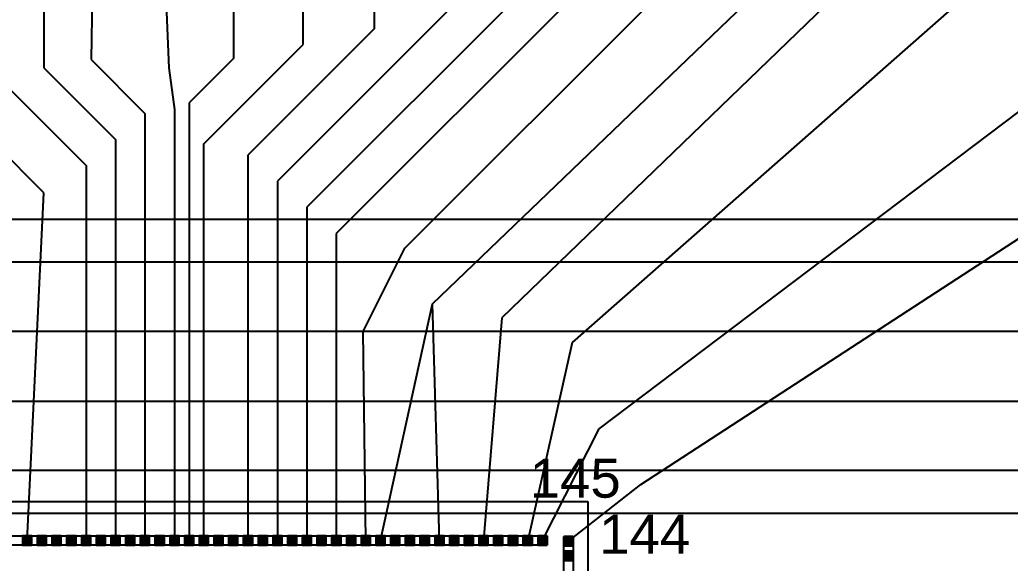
# Model space of a CAD drawing. Header units: inches. Extents: x -0.63 to 3.45, y 0 to 2.67.
# Drawn here: x 0.9364 to 1.293, y 1.1666 to 1.3622 of the extents above; entities that cross this region are included whole.
import ezdxf

# ---------------------------------------------------------------- set-up
doc = ezdxf.new("R2010")
doc.units = ezdxf.units.IN
doc.header["$MEASUREMENT"] = 0
for name, color, linetype in [('DIE_PAD_Layer_20', 7, 'Continuous'), ('Layer_20', 7, 'Continuous'), ('LAYNR4', 7, 'Continuous'), ('LAYNR8', 7, 'Continuous'), ('PADLAYER_TOP', 7, 'Continuous'), ('Trace_Route_Top', 7, 'Continuous')]:
    doc.layers.add(name, color=color, linetype=linetype)

# ---------------------------------------------------------------- blocks, each defined once
blk = doc.blocks.new('SE135')
at = {"layer": 'Trace_Route_Top', "color": 7, "linetype": 'Continuous'}
for p, q in [((1.0128, 1.50669), (1.01335, 1.50614)), ((1.01335, 1.50614), (1.01335, 1.34835))]:
    blk.add_line(p, q, dxfattribs=at)
blk = doc.blocks.new('SE134')
at = {"layer": 'Trace_Route_Top'}
blk.add_blockref('SE135', (0, 0), dxfattribs=at)
blk = doc.blocks.new('SE137')
at = {"layer": 'Trace_Route_Top', "color": 7, "linetype": 'Continuous'}
for p, q in [((1.01335, 1.34835), (0.99735, 1.33235)), ((0.99735, 1.33235), (0.99735, 1.17482))]:
    blk.add_line(p, q, dxfattribs=at)
blk = doc.blocks.new('SE136')
at = {"layer": 'Trace_Route_Top'}
blk.add_blockref('SE137', (0, 0), dxfattribs=at)
blk = doc.blocks.new('SE139')
at = {"layer": 'Trace_Route_Top', "color": 7, "linetype": 'Continuous'}
for p, q in [((1.00265, 1.31765), (1.03839, 1.35339)), ((1.00265, 1.17482), (1.00265, 1.31765))]:
    blk.add_line(p, q, dxfattribs=at)
blk = doc.blocks.new('SE138')
at = {"layer": 'Trace_Route_Top'}
blk.add_blockref('SE139', (0, 0), dxfattribs=at)
blk = doc.blocks.new('SE141')
at = {"layer": 'Trace_Route_Top', "color": 7, "linetype": 'Continuous'}
blk.add_line((1.03839, 1.35339), (1.03839, 1.508), dxfattribs=at)
blk = doc.blocks.new('SE140')
at = {"layer": 'Trace_Route_Top'}
blk.add_blockref('SE141', (0, 0), dxfattribs=at)
blk = doc.blocks.new('SE167')
at = {"layer": 'Trace_Route_Top', "color": 7, "linetype": 'Continuous'}
blk.add_line((1.12457, 1.17482), (1.145, 1.215), dxfattribs=at)
blk = doc.blocks.new('SE166')
at = {"layer": 'Trace_Route_Top'}
blk.add_blockref('SE167', (0, 0), dxfattribs=at)
blk = doc.blocks.new('SE169')
at = {"layer": 'Trace_Route_Top', "color": 7, "linetype": 'Continuous'}
blk.add_line((1.145, 1.215), (1.35, 1.36988), dxfattribs=at)
blk = doc.blocks.new('SE168')
at = {"layer": 'Trace_Route_Top'}
blk.add_blockref('SE169', (0, 0), dxfattribs=at)
blk = doc.blocks.new('SE177')
at = {"layer": 'Trace_Route_Top', "color": 7, "linetype": 'Continuous'}
for p, q in [((1.06, 1.25), (1.075, 1.28)), ((1.06096, 1.17482), (1.06, 1.25))]:
    blk.add_line(p, q, dxfattribs=at)
blk = doc.blocks.new('SE176')
at = {"layer": 'Trace_Route_Top'}
blk.add_blockref('SE177', (0, 0), dxfattribs=at)
blk = doc.blocks.new('SE179')
at = {"layer": 'Trace_Route_Top', "color": 7, "linetype": 'Continuous'}
blk.add_line((1.075, 1.28), (1.165, 1.37), dxfattribs=at)
blk = doc.blocks.new('SE178')
at = {"layer": 'Trace_Route_Top'}
blk.add_blockref('SE179', (0, 0), dxfattribs=at)
blk = doc.blocks.new('SE217')
at = {"layer": 'Trace_Route_Top', "color": 7, "linetype": 'Continuous'}
for p, q in [((1.35, 1.56), (1.35, 1.43494)), ((1.35, 1.43494), (1.13525, 1.2461))]:
    blk.add_line(p, q, dxfattribs=at)
blk = doc.blocks.new('SE216')
at = {"layer": 'Trace_Route_Top'}
blk.add_blockref('SE217', (0, 0), dxfattribs=at)
blk = doc.blocks.new('SE219')
at = {"layer": 'Trace_Route_Top', "color": 7, "linetype": 'Continuous'}
blk.add_line((1.13525, 1.2461), (1.11927, 1.17482), dxfattribs=at)
blk = doc.blocks.new('SE218')
at = {"layer": 'Trace_Route_Top'}
blk.add_blockref('SE219', (0, 0), dxfattribs=at)
blk = doc.blocks.new('SE223')
at = {"layer": 'LAYNR4', "color": 7, "linetype": 'Continuous'}
blk.add_line((1.7, 1.275), (0.6, 1.275), dxfattribs=at)
blk = doc.blocks.new('SE222')
at = {"layer": 'LAYNR4'}
blk.add_blockref('SE223', (0, 0), dxfattribs=at)
blk = doc.blocks.new('SE237')
at = {"layer": 'Trace_Route_Top', "color": 7, "linetype": 'Continuous'}
blk.add_line((1.26, 1.4), (1.11, 1.255), dxfattribs=at)
blk = doc.blocks.new('SE236')
at = {"layer": 'Trace_Route_Top'}
blk.add_blockref('SE237', (0, 0), dxfattribs=at)
blk = doc.blocks.new('SE239')
at = {"layer": 'Trace_Route_Top', "color": 7, "linetype": 'Continuous'}
blk.add_line((1.11, 1.255), (1.10337, 1.17482), dxfattribs=at)
blk = doc.blocks.new('SE238')
at = {"layer": 'Trace_Route_Top'}
blk.add_blockref('SE239', (0, 0), dxfattribs=at)
blk = doc.blocks.new('SE285')
at = {"layer": 'Trace_Route_Top', "color": 7, "linetype": 'Continuous'}
for p, q in [((0.91043, 1.35957), (0.96024, 1.30976)), ((0.96024, 1.30976), (0.96024, 1.17482))]:
    blk.add_line(p, q, dxfattribs=at)
blk = doc.blocks.new('SE284')
at = {"layer": 'Trace_Route_Top'}
blk.add_blockref('SE285', (0, 0), dxfattribs=at)
blk = doc.blocks.new('SE289')
at = {"layer": 'Trace_Route_Top', "color": 7, "linetype": 'Continuous'}
blk.add_line((0.945, 1.50669), (0.945, 1.345), dxfattribs=at)
blk = doc.blocks.new('SE288')
at = {"layer": 'Trace_Route_Top'}
blk.add_blockref('SE289', (0, 0), dxfattribs=at)
blk = doc.blocks.new('SE291')
at = {"layer": 'Trace_Route_Top', "color": 7, "linetype": 'Continuous'}
for p, q in [((0.945, 1.345), (0.97085, 1.31915)), ((0.97085, 1.31915), (0.97085, 1.17482))]:
    blk.add_line(p, q, dxfattribs=at)
blk = doc.blocks.new('SE290')
at = {"layer": 'Trace_Route_Top'}
blk.add_blockref('SE291', (0, 0), dxfattribs=at)
blk = doc.blocks.new('SE295')
at = {"layer": 'Trace_Route_Top', "color": 7, "linetype": 'Continuous'}
blk.add_line((0.965, 1.50669), (0.96205, 1.34795), dxfattribs=at)
blk = doc.blocks.new('SE294')
at = {"layer": 'Trace_Route_Top'}
blk.add_blockref('SE295', (0, 0), dxfattribs=at)
blk = doc.blocks.new('SE297')
at = {"layer": 'Trace_Route_Top', "color": 7, "linetype": 'Continuous'}
for p, q in [((0.96205, 1.34795), (0.98145, 1.32855)), ((0.98145, 1.32855), (0.98145, 1.17482))]:
    blk.add_line(p, q, dxfattribs=at)
blk = doc.blocks.new('SE296')
at = {"layer": 'Trace_Route_Top'}
blk.add_blockref('SE297', (0, 0), dxfattribs=at)
blk = doc.blocks.new('SE305')
at = {"layer": 'Trace_Route_Top', "color": 7, "linetype": 'Continuous'}
blk.add_line((0.9872, 1.412), (0.99, 1.345), dxfattribs=at)
blk = doc.blocks.new('SE304')
at = {"layer": 'Trace_Route_Top'}
blk.add_blockref('SE305', (0, 0), dxfattribs=at)
blk = doc.blocks.new('SE307')
at = {"layer": 'Trace_Route_Top', "color": 7, "linetype": 'Continuous'}
for p, q in [((0.99, 1.345), (0.99205, 1.32995)), ((0.99205, 1.32995), (0.99205, 1.17482))]:
    blk.add_line(p, q, dxfattribs=at)
blk = doc.blocks.new('SE306')
at = {"layer": 'Trace_Route_Top'}
blk.add_blockref('SE307', (0, 0), dxfattribs=at)
blk = doc.blocks.new('SE315')
at = {"layer": 'Trace_Route_Top', "color": 7, "linetype": 'Continuous'}
blk.add_line((1.06398, 1.412), (1.06398, 1.35898), dxfattribs=at)
blk = doc.blocks.new('SE314')
at = {"layer": 'Trace_Route_Top'}
blk.add_blockref('SE315', (0, 0), dxfattribs=at)
blk = doc.blocks.new('SE317')
at = {"layer": 'Trace_Route_Top', "color": 7, "linetype": 'Continuous'}
for p, q in [((1.06398, 1.35898), (1.01855, 1.31355)), ((1.01855, 1.31355), (1.01855, 1.17482))]:
    blk.add_line(p, q, dxfattribs=at)
blk = doc.blocks.new('SE316')
at = {"layer": 'Trace_Route_Top'}
blk.add_blockref('SE317', (0, 0), dxfattribs=at)
blk = doc.blocks.new('SE327')
at = {"layer": 'Trace_Route_Top', "color": 7, "linetype": 'Continuous'}
for p, q in [((1.106, 1.381), (1.02915, 1.30415)), ((1.02915, 1.30415), (1.02915, 1.17482))]:
    blk.add_line(p, q, dxfattribs=at)
blk = doc.blocks.new('SE326')
at = {"layer": 'Trace_Route_Top'}
blk.add_blockref('SE327', (0, 0), dxfattribs=at)
blk = doc.blocks.new('SE333')
at = {"layer": 'Trace_Route_Top', "color": 7, "linetype": 'Continuous'}
for p, q in [((1.128, 1.383), (1.03976, 1.29476)), ((1.03976, 1.29476), (1.03976, 1.17482))]:
    blk.add_line(p, q, dxfattribs=at)
blk = doc.blocks.new('SE332')
at = {"layer": 'Trace_Route_Top'}
blk.add_blockref('SE333', (0, 0), dxfattribs=at)
blk = doc.blocks.new('SE339')
at = {"layer": 'Trace_Route_Top', "color": 7, "linetype": 'Continuous'}
for p, q in [((1.14075, 1.37575), (1.05036, 1.28536)), ((1.05036, 1.28536), (1.05036, 1.17482))]:
    blk.add_line(p, q, dxfattribs=at)
blk = doc.blocks.new('SE338')
at = {"layer": 'Trace_Route_Top'}
blk.add_blockref('SE339', (0, 0), dxfattribs=at)
blk = doc.blocks.new('SE411')
at = {"layer": 'Trace_Route_Top', "color": 7, "linetype": 'Continuous'}
for p, q in [((0.945, 1.3), (0.885, 1.36)), ((0.93904, 1.17482), (0.945, 1.3))]:
    blk.add_line(p, q, dxfattribs=at)
blk = doc.blocks.new('SE410')
at = {"layer": 'Trace_Route_Top'}
blk.add_blockref('SE411', (0, 0), dxfattribs=at)
blk = doc.blocks.new('SE423')
at = {"layer": 'Trace_Route_Top', "color": 7, "linetype": 'Continuous'}
blk.add_line((1.08746, 1.17482), (1.085, 1.26), dxfattribs=at)
blk = doc.blocks.new('SE422')
at = {"layer": 'Trace_Route_Top'}
blk.add_blockref('SE423', (0, 0), dxfattribs=at)
blk = doc.blocks.new('SE427')
at = {"layer": 'Trace_Route_Top', "color": 7, "linetype": 'Continuous'}
blk.add_line((1.06626, 1.17482), (1.085, 1.26), dxfattribs=at)
blk = doc.blocks.new('SE426')
at = {"layer": 'Trace_Route_Top'}
blk.add_blockref('SE427', (0, 0), dxfattribs=at)
blk = doc.blocks.new('SE429')
at = {"layer": 'Trace_Route_Top', "color": 7, "linetype": 'Continuous'}
blk.add_line((1.085, 1.26), (1.21, 1.38), dxfattribs=at)
blk = doc.blocks.new('SE428')
at = {"layer": 'Trace_Route_Top'}
blk.add_blockref('SE429', (0, 0), dxfattribs=at)
blk = doc.blocks.new('SE525')
at = {"layer": 'Trace_Route_Top', "color": 7, "linetype": 'Continuous'}
blk.add_line((1.13394, 1.17457), (1.16, 1.195), dxfattribs=at)
blk = doc.blocks.new('SE524')
at = {"layer": 'Trace_Route_Top'}
blk.add_blockref('SE525', (0, 0), dxfattribs=at)
blk = doc.blocks.new('SE527')
at = {"layer": 'Trace_Route_Top', "color": 7, "linetype": 'Continuous'}
blk.add_line((1.16, 1.195), (1.35, 1.3187), dxfattribs=at)
blk = doc.blocks.new('SE526')
at = {"layer": 'Trace_Route_Top'}
blk.add_blockref('SE527', (0, 0), dxfattribs=at)
blk = doc.blocks.new('SE675')
at = {"layer": 'LAYNR4', "color": 7, "linetype": 'Continuous'}
blk.add_line((1.725, 1.25), (0.61, 1.25), dxfattribs=at)
blk = doc.blocks.new('SE674')
at = {"layer": 'LAYNR4'}
blk.add_blockref('SE675', (0, 0), dxfattribs=at)
blk = doc.blocks.new('SE683')
at = {"layer": 'LAYNR4', "color": 7, "linetype": 'Continuous'}
blk.add_line((0.61917, 1.225), (1.75, 1.225), dxfattribs=at)
blk = doc.blocks.new('SE682')
at = {"layer": 'LAYNR4'}
blk.add_blockref('SE683', (0, 0), dxfattribs=at)
blk = doc.blocks.new('SE701')
at = {"layer": 'LAYNR4', "color": 7, "linetype": 'Continuous'}
blk.add_line((1.675, 1.2), (0.635, 1.2), dxfattribs=at)
blk = doc.blocks.new('SE700')
at = {"layer": 'LAYNR4'}
blk.add_blockref('SE701', (0, 0), dxfattribs=at)
blk = doc.blocks.new('SE1271')
at = {"layer": 'LAYNR4', "color": 7, "linetype": 'Continuous'}
for p, q in [((0.6, 1.2905), (1.42322, 1.2905)), ((1.53115, 1.1845), (0.78385, 1.1845))]:
    blk.add_line(p, q, dxfattribs=at)
blk = doc.blocks.new('SE1270')
at = {"layer": 'LAYNR4'}
blk.add_blockref('SE1271', (0, 0), dxfattribs=at)
blk = doc.blocks.new('SE3825')
at = {"layer": 'Layer_20', "color": 7, "linetype": 'Continuous'}
for p, q in [((0.85909, 1.18888), (1.14091, 1.18888)), ((0.85909, 0.91112), (0.85909, 1.18888)), ((1.14091, 1.18888), (1.14091, 0.91112)), ((1.14091, 0.91112), (0.85909, 0.91112))]:
    blk.add_line(p, q, dxfattribs=at)
blk = doc.blocks.new('SE3824')
at = {"layer": 'Layer_20'}
blk.add_blockref('SE3825', (0, 0), dxfattribs=at)
blk = doc.blocks.new('SE3833')
at = {"layer": 'LAYNR8', "color": 7, "linetype": 'Continuous'}
for p, q in [((1.13224, 0.92374), (1.13224, 1.17626)), ((1.13224, 1.17626), (1.13563, 1.17626)), ((1.13563, 1.17626), (1.13563, 0.92374)), ((1.13563, 0.92374), (1.13224, 0.92374))]:
    blk.add_line(p, q, dxfattribs=at)
blk = doc.blocks.new('SE3832')
at = {"layer": 'LAYNR8'}
blk.add_blockref('SE3833', (0, 0), dxfattribs=at)
blk = doc.blocks.new('SE3837')
at = {"layer": 'LAYNR8', "color": 7, "linetype": 'Continuous'}
for p, q in [((0.87374, 1.17312), (0.87374, 1.17651)), ((0.87374, 1.17651), (1.12626, 1.17651)), ((1.12626, 1.17651), (1.12626, 1.17312)), ((1.12626, 1.17312), (0.87374, 1.17312))]:
    blk.add_line(p, q, dxfattribs=at)
blk = doc.blocks.new('SE3836')
at = {"layer": 'LAYNR8'}
blk.add_blockref('SE3837', (0, 0), dxfattribs=at)

msp = doc.modelspace()

# ---------------------------------------------------------------- hatches: boundary and pattern name
at = {"layer": 'DIE_PAD_Layer_20', "linetype": 'Continuous'}
for points in [[(0.93735, 1.17312), (0.94073, 1.17312), (0.94073, 1.17651), (0.93735, 1.17651)], [(0.94265, 1.17312), (0.94603, 1.17312), (0.94603, 1.17651), (0.94265, 1.17651)], [(0.94795, 1.17312), (0.95134, 1.17312), (0.95134, 1.17651), (0.94795, 1.17651)], [(0.95325, 1.17312), (0.95664, 1.17312), (0.95664, 1.17651), (0.95325, 1.17651)], [(0.95855, 1.17312), (0.96194, 1.17312), (0.96194, 1.17651), (0.95855, 1.17651)], [(0.96385, 1.17312), (0.96724, 1.17312), (0.96724, 1.17651), (0.96385, 1.17651)], [(0.96915, 1.17312), (0.97254, 1.17312), (0.97254, 1.17651), (0.96915, 1.17651)], [(0.97445, 1.17312), (0.97784, 1.17312), (0.97784, 1.17651), (0.97445, 1.17651)], [(0.97975, 1.17312), (0.98314, 1.17312), (0.98314, 1.17651), (0.97975, 1.17651)], [(0.98506, 1.17312), (0.98844, 1.17312), (0.98844, 1.17651), (0.98506, 1.17651)], [(0.99036, 1.17312), (0.99374, 1.17312), (0.99374, 1.17651), (0.99036, 1.17651)], [(0.99566, 1.17312), (0.99904, 1.17312), (0.99904, 1.17651), (0.99566, 1.17651)], [(1.00096, 1.17312), (1.00434, 1.17312), (1.00434, 1.17651), (1.00096, 1.17651)], [(1.00626, 1.17312), (1.00964, 1.17312), (1.00964, 1.17651), (1.00626, 1.17651)], [(1.01156, 1.17312), (1.01494, 1.17312), (1.01494, 1.17651), (1.01156, 1.17651)], [(1.01686, 1.17312), (1.02025, 1.17312), (1.02025, 1.17651), (1.01686, 1.17651)], [(1.02216, 1.17312), (1.02555, 1.17312), (1.02555, 1.17651), (1.02216, 1.17651)], [(1.02746, 1.17312), (1.03085, 1.17312), (1.03085, 1.17651), (1.02746, 1.17651)], [(1.03276, 1.17312), (1.03615, 1.17312), (1.03615, 1.17651), (1.03276, 1.17651)], [(1.03806, 1.17312), (1.04145, 1.17312), (1.04145, 1.17651), (1.03806, 1.17651)], [(1.04336, 1.17312), (1.04675, 1.17312), (1.04675, 1.17651), (1.04336, 1.17651)], [(1.04866, 1.17312), (1.05205, 1.17312), (1.05205, 1.17651), (1.04866, 1.17651)], [(1.05397, 1.17312), (1.05735, 1.17312), (1.05735, 1.17651), (1.05397, 1.17651)], [(1.05927, 1.17312), (1.06265, 1.17312), (1.06265, 1.17651), (1.05927, 1.17651)], [(1.06457, 1.17312), (1.06795, 1.17312), (1.06795, 1.17651), (1.06457, 1.17651)], [(1.06987, 1.17312), (1.07325, 1.17312), (1.07325, 1.17651), (1.06987, 1.17651)], [(1.07517, 1.17312), (1.07855, 1.17312), (1.07855, 1.17651), (1.07517, 1.17651)], [(1.08047, 1.17312), (1.08386, 1.17312), (1.08386, 1.17651), (1.08047, 1.17651)], [(1.08577, 1.17312), (1.08916, 1.17312), (1.08916, 1.17651), (1.08577, 1.17651)], [(1.09107, 1.17312), (1.09446, 1.17312), (1.09446, 1.17651), (1.09107, 1.17651)], [(1.09637, 1.17312), (1.09976, 1.17312), (1.09976, 1.17651), (1.09637, 1.17651)], [(1.10167, 1.17312), (1.10506, 1.17312), (1.10506, 1.17651), (1.10167, 1.17651)], [(1.10697, 1.17312), (1.11036, 1.17312), (1.11036, 1.17651), (1.10697, 1.17651)], [(1.11227, 1.17312), (1.11566, 1.17312), (1.11566, 1.17651), (1.11227, 1.17651)], [(1.11757, 1.17312), (1.12096, 1.17312), (1.12096, 1.17651), (1.11757, 1.17651)], [(1.12288, 1.17312), (1.12626, 1.17312), (1.12626, 1.17651), (1.12288, 1.17651)], [(1.13224, 1.17288), (1.13563, 1.17288), (1.13563, 1.17626), (1.13224, 1.17626)], [(1.13224, 1.16757), (1.13563, 1.16757), (1.13563, 1.17096), (1.13224, 1.17096)]]:
    msp.add_hatch(color=7, dxfattribs=at).paths.add_polyline_path(points)
at = {"layer": 'PADLAYER_TOP', "linetype": 'Continuous'}
for points in [[(0.93735, 1.17312), (0.94073, 1.17312), (0.94073, 1.17651), (0.93735, 1.17651)], [(0.94265, 1.17312), (0.94603, 1.17312), (0.94603, 1.17651), (0.94265, 1.17651)], [(0.94795, 1.17312), (0.95134, 1.17312), (0.95134, 1.17651), (0.94795, 1.17651)], [(0.95325, 1.17312), (0.95664, 1.17312), (0.95664, 1.17651), (0.95325, 1.17651)], [(0.95855, 1.17312), (0.96194, 1.17312), (0.96194, 1.17651), (0.95855, 1.17651)], [(0.96385, 1.17312), (0.96724, 1.17312), (0.96724, 1.17651), (0.96385, 1.17651)], [(0.96915, 1.17312), (0.97254, 1.17312), (0.97254, 1.17651), (0.96915, 1.17651)], [(0.97445, 1.17312), (0.97784, 1.17312), (0.97784, 1.17651), (0.97445, 1.17651)], [(0.97975, 1.17312), (0.98314, 1.17312), (0.98314, 1.17651), (0.97975, 1.17651)], [(0.98506, 1.17312), (0.98844, 1.17312), (0.98844, 1.17651), (0.98506, 1.17651)], [(0.99036, 1.17312), (0.99374, 1.17312), (0.99374, 1.17651), (0.99036, 1.17651)], [(0.99566, 1.17312), (0.99904, 1.17312), (0.99904, 1.17651), (0.99566, 1.17651)], [(1.00096, 1.17312), (1.00434, 1.17312), (1.00434, 1.17651), (1.00096, 1.17651)], [(1.00626, 1.17312), (1.00964, 1.17312), (1.00964, 1.17651), (1.00626, 1.17651)], [(1.01156, 1.17312), (1.01494, 1.17312), (1.01494, 1.17651), (1.01156, 1.17651)], [(1.01686, 1.17312), (1.02025, 1.17312), (1.02025, 1.17651), (1.01686, 1.17651)], [(1.02216, 1.17312), (1.02555, 1.17312), (1.02555, 1.17651), (1.02216, 1.17651)], [(1.02746, 1.17312), (1.03085, 1.17312), (1.03085, 1.17651), (1.02746, 1.17651)], [(1.03276, 1.17312), (1.03615, 1.17312), (1.03615, 1.17651), (1.03276, 1.17651)], [(1.03806, 1.17312), (1.04145, 1.17312), (1.04145, 1.17651), (1.03806, 1.17651)], [(1.04336, 1.17312), (1.04675, 1.17312), (1.04675, 1.17651), (1.04336, 1.17651)], [(1.04866, 1.17312), (1.05205, 1.17312), (1.05205, 1.17651), (1.04866, 1.17651)], [(1.05397, 1.17312), (1.05735, 1.17312), (1.05735, 1.17651), (1.05397, 1.17651)], [(1.05927, 1.17312), (1.06265, 1.17312), (1.06265, 1.17651), (1.05927, 1.17651)], [(1.06457, 1.17312), (1.06795, 1.17312), (1.06795, 1.17651), (1.06457, 1.17651)], [(1.06987, 1.17312), (1.07325, 1.17312), (1.07325, 1.17651), (1.06987, 1.17651)], [(1.07517, 1.17312), (1.07855, 1.17312), (1.07855, 1.17651), (1.07517, 1.17651)], [(1.08047, 1.17312), (1.08386, 1.17312), (1.08386, 1.17651), (1.08047, 1.17651)], [(1.08577, 1.17312), (1.08916, 1.17312), (1.08916, 1.17651), (1.08577, 1.17651)], [(1.09107, 1.17312), (1.09446, 1.17312), (1.09446, 1.17651), (1.09107, 1.17651)], [(1.09637, 1.17312), (1.09976, 1.17312), (1.09976, 1.17651), (1.09637, 1.17651)], [(1.10167, 1.17312), (1.10506, 1.17312), (1.10506, 1.17651), (1.10167, 1.17651)], [(1.10697, 1.17312), (1.11036, 1.17312), (1.11036, 1.17651), (1.10697, 1.17651)], [(1.11227, 1.17312), (1.11566, 1.17312), (1.11566, 1.17651), (1.11227, 1.17651)], [(1.11757, 1.17312), (1.12096, 1.17312), (1.12096, 1.17651), (1.11757, 1.17651)], [(1.12288, 1.17312), (1.12626, 1.17312), (1.12626, 1.17651), (1.12288, 1.17651)], [(1.13224, 1.17288), (1.13563, 1.17288), (1.13563, 1.17626), (1.13224, 1.17626)], [(1.13224, 1.16757), (1.13563, 1.16757), (1.13563, 1.17096), (1.13224, 1.17096)]]:
    msp.add_hatch(color=7, dxfattribs=at).paths.add_polyline_path(points)

# ---------------------------------------------------------------- linework, layer by layer
at = {"layer": 'DIE_PAD_Layer_20', "color": 7, "linetype": 'Continuous'}
for p, q in [((0.94073, 1.17651), (0.93735, 1.17651)), ((0.93735, 1.17651), (0.93735, 1.17312)), ((0.94073, 1.17312), (0.94073, 1.17651)), ((0.94603, 1.17651), (0.94265, 1.17651)), ((0.94265, 1.17651), (0.94265, 1.17312)), ((0.94603, 1.17312), (0.94603, 1.17651)), ((0.95134, 1.17651), (0.94795, 1.17651)), ((0.94795, 1.17651), (0.94795, 1.17312)), ((0.95134, 1.17312), (0.95134, 1.17651)), ((0.95664, 1.17651), (0.95325, 1.17651)), ((0.95325, 1.17651), (0.95325, 1.17312)), ((0.95664, 1.17312), (0.95664, 1.17651)), ((0.96194, 1.17651), (0.95855, 1.17651)), ((0.95855, 1.17651), (0.95855, 1.17312)), ((0.96194, 1.17312), (0.96194, 1.17651)), ((0.96724, 1.17651), (0.96385, 1.17651)), ((0.96385, 1.17651), (0.96385, 1.17312)), ((0.96724, 1.17312), (0.96724, 1.17651)), ((0.97254, 1.17651), (0.96915, 1.17651)), ((0.96915, 1.17651), (0.96915, 1.17312)), ((0.97254, 1.17312), (0.97254, 1.17651)), ((0.97784, 1.17651), (0.97445, 1.17651)), ((0.97445, 1.17651), (0.97445, 1.17312)), ((0.97784, 1.17312), (0.97784, 1.17651)), ((0.98314, 1.17651), (0.97975, 1.17651)), ((0.97975, 1.17651), (0.97975, 1.17312)), ((0.98314, 1.17312), (0.98314, 1.17651)), ((0.98844, 1.17651), (0.98506, 1.17651)), ((0.98506, 1.17651), (0.98506, 1.17312)), ((0.98844, 1.17312), (0.98844, 1.17651)), ((0.99374, 1.17651), (0.99036, 1.17651)), ((0.99036, 1.17651), (0.99036, 1.17312)), ((0.99374, 1.17312), (0.99374, 1.17651)), ((0.99904, 1.17651), (0.99566, 1.17651)), ((0.99566, 1.17651), (0.99566, 1.17312)), ((0.99904, 1.17312), (0.99904, 1.17651)), ((1.00434, 1.17651), (1.00096, 1.17651)), ((1.00096, 1.17651), (1.00096, 1.17312)), ((1.00434, 1.17312), (1.00434, 1.17651)), ((1.00964, 1.17651), (1.00626, 1.17651)), ((1.00626, 1.17651), (1.00626, 1.17312)), ((1.00964, 1.17312), (1.00964, 1.17651)), ((1.01494, 1.17651), (1.01156, 1.17651)), ((1.01156, 1.17651), (1.01156, 1.17312)), ((1.01494, 1.17312), (1.01494, 1.17651)), ((1.02025, 1.17651), (1.01686, 1.17651)), ((1.01686, 1.17651), (1.01686, 1.17312)), ((1.02025, 1.17312), (1.02025, 1.17651)), ((1.02555, 1.17651), (1.02216, 1.17651)), ((1.02216, 1.17651), (1.02216, 1.17312)), ((1.02555, 1.17312), (1.02555, 1.17651)), ((1.03085, 1.17651), (1.02746, 1.17651)), ((1.02746, 1.17651), (1.02746, 1.17312)), ((1.03085, 1.17312), (1.03085, 1.17651)), ((1.03615, 1.17651), (1.03276, 1.17651)), ((1.03276, 1.17651), (1.03276, 1.17312)), ((1.03615, 1.17312), (1.03615, 1.17651)), ((1.04145, 1.17651), (1.03806, 1.17651)), ((1.03806, 1.17651), (1.03806, 1.17312)), ((1.04145, 1.17312), (1.04145, 1.17651)), ((1.04675, 1.17651), (1.04336, 1.17651)), ((1.04336, 1.17651), (1.04336, 1.17312)), ((1.04675, 1.17312), (1.04675, 1.17651)), ((1.05205, 1.17651), (1.04866, 1.17651)), ((1.04866, 1.17651), (1.04866, 1.17312)), ((1.05205, 1.17312), (1.05205, 1.17651)), ((1.05735, 1.17651), (1.05397, 1.17651)), ((1.05397, 1.17651), (1.05397, 1.17312)), ((1.05735, 1.17312), (1.05735, 1.17651)), ((1.06265, 1.17651), (1.05927, 1.17651)), ((1.05927, 1.17651), (1.05927, 1.17312)), ((1.06265, 1.17312), (1.06265, 1.17651)), ((1.06795, 1.17651), (1.06457, 1.17651)), ((1.06457, 1.17651), (1.06457, 1.17312)), ((1.06795, 1.17312), (1.06795, 1.17651)), ((1.07325, 1.17651), (1.06987, 1.17651)), ((1.06987, 1.17651), (1.06987, 1.17312)), ((1.07325, 1.17312), (1.07325, 1.17651)), ((1.07855, 1.17651), (1.07517, 1.17651)), ((1.07517, 1.17651), (1.07517, 1.17312)), ((1.07855, 1.17312), (1.07855, 1.17651)), ((1.08386, 1.17651), (1.08047, 1.17651)), ((1.08047, 1.17651), (1.08047, 1.17312)), ((1.08386, 1.17312), (1.08386, 1.17651)), ((1.08916, 1.17651), (1.08577, 1.17651)), ((1.08577, 1.17651), (1.08577, 1.17312)), ((1.08916, 1.17312), (1.08916, 1.17651)), ((1.09446, 1.17651), (1.09107, 1.17651)), ((1.09107, 1.17651), (1.09107, 1.17312)), ((1.09446, 1.17312), (1.09446, 1.17651)), ((1.09976, 1.17651), (1.09637, 1.17651)), ((1.09637, 1.17651), (1.09637, 1.17312)), ((1.09976, 1.17312), (1.09976, 1.17651)), ((1.10506, 1.17651), (1.10167, 1.17651)), ((1.10167, 1.17651), (1.10167, 1.17312)), ((1.10506, 1.17312), (1.10506, 1.17651)), ((1.11036, 1.17651), (1.10697, 1.17651)), ((1.10697, 1.17651), (1.10697, 1.17312)), ((1.11036, 1.17312), (1.11036, 1.17651)), ((1.11566, 1.17651), (1.11227, 1.17651)), ((1.11227, 1.17651), (1.11227, 1.17312)), ((1.11566, 1.17312), (1.11566, 1.17651)), ((1.12096, 1.17651), (1.11757, 1.17651)), ((1.11757, 1.17651), (1.11757, 1.17312)), ((1.12096, 1.17312), (1.12096, 1.17651)), ((1.12626, 1.17651), (1.12288, 1.17651)), ((1.12288, 1.17651), (1.12288, 1.17312)), ((1.12626, 1.17312), (1.12626, 1.17651)), ((1.13563, 1.17626), (1.13224, 1.17626)), ((1.13224, 1.17626), (1.13224, 1.17288)), ((1.13563, 1.17288), (1.13563, 1.17626)), ((0.93735, 1.17312), (0.94073, 1.17312)), ((0.94265, 1.17312), (0.94603, 1.17312)), ((0.94795, 1.17312), (0.95134, 1.17312)), ((0.95325, 1.17312), (0.95664, 1.17312)), ((0.95855, 1.17312), (0.96194, 1.17312)), ((0.96385, 1.17312), (0.96724, 1.17312)), ((0.96915, 1.17312), (0.97254, 1.17312)), ((0.97445, 1.17312), (0.97784, 1.17312)), ((0.97975, 1.17312), (0.98314, 1.17312)), ((0.98506, 1.17312), (0.98844, 1.17312)), ((0.99036, 1.17312), (0.99374, 1.17312)), ((0.99566, 1.17312), (0.99904, 1.17312)), ((1.00096, 1.17312), (1.00434, 1.17312)), ((1.00626, 1.17312), (1.00964, 1.17312)), ((1.01156, 1.17312), (1.01494, 1.17312)), ((1.01686, 1.17312), (1.02025, 1.17312)), ((1.02216, 1.17312), (1.02555, 1.17312)), ((1.02746, 1.17312), (1.03085, 1.17312)), ((1.03276, 1.17312), (1.03615, 1.17312)), ((1.03806, 1.17312), (1.04145, 1.17312)), ((1.04336, 1.17312), (1.04675, 1.17312)), ((1.04866, 1.17312), (1.05205, 1.17312)), ((1.05397, 1.17312), (1.05735, 1.17312)), ((1.05927, 1.17312), (1.06265, 1.17312)), ((1.06457, 1.17312), (1.06795, 1.17312)), ((1.06987, 1.17312), (1.07325, 1.17312)), ((1.07517, 1.17312), (1.07855, 1.17312)), ((1.08047, 1.17312), (1.08386, 1.17312)), ((1.08577, 1.17312), (1.08916, 1.17312)), ((1.09107, 1.17312), (1.09446, 1.17312)), ((1.09637, 1.17312), (1.09976, 1.17312)), ((1.10167, 1.17312), (1.10506, 1.17312)), ((1.10697, 1.17312), (1.11036, 1.17312)), ((1.11227, 1.17312), (1.11566, 1.17312)), ((1.11757, 1.17312), (1.12096, 1.17312)), ((1.12288, 1.17312), (1.12626, 1.17312)), ((1.13224, 1.17288), (1.13563, 1.17288)), ((1.13563, 1.17096), (1.13224, 1.17096)), ((1.13224, 1.17096), (1.13224, 1.16757)), ((1.13563, 1.16757), (1.13563, 1.17096)), ((1.13224, 1.16757), (1.13563, 1.16757))]:
    msp.add_line(p, q, dxfattribs=at)
at = {"layer": 'PADLAYER_TOP', "color": 7, "linetype": 'Continuous'}
for p, q in [((0.94073, 1.17651), (0.93735, 1.17651)), ((0.93735, 1.17651), (0.93735, 1.17312)), ((0.94073, 1.17312), (0.94073, 1.17651)), ((0.94603, 1.17651), (0.94265, 1.17651)), ((0.94265, 1.17651), (0.94265, 1.17312)), ((0.94603, 1.17312), (0.94603, 1.17651)), ((0.95134, 1.17651), (0.94795, 1.17651)), ((0.94795, 1.17651), (0.94795, 1.17312)), ((0.95134, 1.17312), (0.95134, 1.17651)), ((0.95664, 1.17651), (0.95325, 1.17651)), ((0.95325, 1.17651), (0.95325, 1.17312)), ((0.95664, 1.17312), (0.95664, 1.17651)), ((0.96194, 1.17651), (0.95855, 1.17651)), ((0.95855, 1.17651), (0.95855, 1.17312)), ((0.96194, 1.17312), (0.96194, 1.17651)), ((0.96724, 1.17651), (0.96385, 1.17651)), ((0.96385, 1.17651), (0.96385, 1.17312)), ((0.96724, 1.17312), (0.96724, 1.17651)), ((0.97254, 1.17651), (0.96915, 1.17651)), ((0.96915, 1.17651), (0.96915, 1.17312)), ((0.97254, 1.17312), (0.97254, 1.17651)), ((0.97784, 1.17651), (0.97445, 1.17651)), ((0.97445, 1.17651), (0.97445, 1.17312)), ((0.97784, 1.17312), (0.97784, 1.17651)), ((0.98314, 1.17651), (0.97975, 1.17651)), ((0.97975, 1.17651), (0.97975, 1.17312)), ((0.98314, 1.17312), (0.98314, 1.17651)), ((0.98844, 1.17651), (0.98506, 1.17651)), ((0.98506, 1.17651), (0.98506, 1.17312)), ((0.98844, 1.17312), (0.98844, 1.17651)), ((0.99374, 1.17651), (0.99036, 1.17651)), ((0.99036, 1.17651), (0.99036, 1.17312)), ((0.99374, 1.17312), (0.99374, 1.17651)), ((0.99904, 1.17651), (0.99566, 1.17651)), ((0.99566, 1.17651), (0.99566, 1.17312)), ((0.99904, 1.17312), (0.99904, 1.17651)), ((1.00434, 1.17651), (1.00096, 1.17651)), ((1.00096, 1.17651), (1.00096, 1.17312)), ((1.00434, 1.17312), (1.00434, 1.17651)), ((1.00964, 1.17651), (1.00626, 1.17651)), ((1.00626, 1.17651), (1.00626, 1.17312)), ((1.00964, 1.17312), (1.00964, 1.17651)), ((1.01494, 1.17651), (1.01156, 1.17651)), ((1.01156, 1.17651), (1.01156, 1.17312)), ((1.01494, 1.17312), (1.01494, 1.17651)), ((1.02025, 1.17651), (1.01686, 1.17651)), ((1.01686, 1.17651), (1.01686, 1.17312)), ((1.02025, 1.17312), (1.02025, 1.17651)), ((1.02555, 1.17651), (1.02216, 1.17651)), ((1.02216, 1.17651), (1.02216, 1.17312)), ((1.02555, 1.17312), (1.02555, 1.17651)), ((1.03085, 1.17651), (1.02746, 1.17651)), ((1.02746, 1.17651), (1.02746, 1.17312)), ((1.03085, 1.17312), (1.03085, 1.17651)), ((1.03615, 1.17651), (1.03276, 1.17651)), ((1.03276, 1.17651), (1.03276, 1.17312)), ((1.03615, 1.17312), (1.03615, 1.17651)), ((1.04145, 1.17651), (1.03806, 1.17651)), ((1.03806, 1.17651), (1.03806, 1.17312)), ((1.04145, 1.17312), (1.04145, 1.17651)), ((1.04675, 1.17651), (1.04336, 1.17651)), ((1.04336, 1.17651), (1.04336, 1.17312)), ((1.04675, 1.17312), (1.04675, 1.17651)), ((1.05205, 1.17651), (1.04866, 1.17651)), ((1.04866, 1.17651), (1.04866, 1.17312)), ((1.05205, 1.17312), (1.05205, 1.17651)), ((1.05735, 1.17651), (1.05397, 1.17651)), ((1.05397, 1.17651), (1.05397, 1.17312)), ((1.05735, 1.17312), (1.05735, 1.17651)), ((1.06265, 1.17651), (1.05927, 1.17651)), ((1.05927, 1.17651), (1.05927, 1.17312)), ((1.06265, 1.17312), (1.06265, 1.17651)), ((1.06795, 1.17651), (1.06457, 1.17651)), ((1.06457, 1.17651), (1.06457, 1.17312)), ((1.06795, 1.17312), (1.06795, 1.17651)), ((1.07325, 1.17651), (1.06987, 1.17651)), ((1.06987, 1.17651), (1.06987, 1.17312)), ((1.07325, 1.17312), (1.07325, 1.17651)), ((1.07855, 1.17651), (1.07517, 1.17651)), ((1.07517, 1.17651), (1.07517, 1.17312)), ((1.07855, 1.17312), (1.07855, 1.17651)), ((1.08386, 1.17651), (1.08047, 1.17651)), ((1.08047, 1.17651), (1.08047, 1.17312)), ((1.08386, 1.17312), (1.08386, 1.17651)), ((1.08916, 1.17651), (1.08577, 1.17651)), ((1.08577, 1.17651), (1.08577, 1.17312)), ((1.08916, 1.17312), (1.08916, 1.17651)), ((1.09446, 1.17651), (1.09107, 1.17651)), ((1.09107, 1.17651), (1.09107, 1.17312)), ((1.09446, 1.17312), (1.09446, 1.17651)), ((1.09976, 1.17651), (1.09637, 1.17651)), ((1.09637, 1.17651), (1.09637, 1.17312)), ((1.09976, 1.17312), (1.09976, 1.17651)), ((1.10506, 1.17651), (1.10167, 1.17651)), ((1.10167, 1.17651), (1.10167, 1.17312)), ((1.10506, 1.17312), (1.10506, 1.17651)), ((1.11036, 1.17651), (1.10697, 1.17651)), ((1.10697, 1.17651), (1.10697, 1.17312)), ((1.11036, 1.17312), (1.11036, 1.17651)), ((1.11566, 1.17651), (1.11227, 1.17651)), ((1.11227, 1.17651), (1.11227, 1.17312)), ((1.11566, 1.17312), (1.11566, 1.17651)), ((1.12096, 1.17651), (1.11757, 1.17651)), ((1.11757, 1.17651), (1.11757, 1.17312)), ((1.12096, 1.17312), (1.12096, 1.17651)), ((1.12626, 1.17651), (1.12288, 1.17651)), ((1.12288, 1.17651), (1.12288, 1.17312)), ((1.12626, 1.17312), (1.12626, 1.17651)), ((1.13563, 1.17626), (1.13224, 1.17626)), ((1.13224, 1.17626), (1.13224, 1.17288)), ((1.13563, 1.17288), (1.13563, 1.17626)), ((0.93735, 1.17312), (0.94073, 1.17312)), ((0.94265, 1.17312), (0.94603, 1.17312)), ((0.94795, 1.17312), (0.95134, 1.17312)), ((0.95325, 1.17312), (0.95664, 1.17312)), ((0.95855, 1.17312), (0.96194, 1.17312)), ((0.96385, 1.17312), (0.96724, 1.17312)), ((0.96915, 1.17312), (0.97254, 1.17312)), ((0.97445, 1.17312), (0.97784, 1.17312)), ((0.97975, 1.17312), (0.98314, 1.17312)), ((0.98506, 1.17312), (0.98844, 1.17312)), ((0.99036, 1.17312), (0.99374, 1.17312)), ((0.99566, 1.17312), (0.99904, 1.17312)), ((1.00096, 1.17312), (1.00434, 1.17312)), ((1.00626, 1.17312), (1.00964, 1.17312)), ((1.01156, 1.17312), (1.01494, 1.17312)), ((1.01686, 1.17312), (1.02025, 1.17312)), ((1.02216, 1.17312), (1.02555, 1.17312)), ((1.02746, 1.17312), (1.03085, 1.17312)), ((1.03276, 1.17312), (1.03615, 1.17312)), ((1.03806, 1.17312), (1.04145, 1.17312)), ((1.04336, 1.17312), (1.04675, 1.17312)), ((1.04866, 1.17312), (1.05205, 1.17312)), ((1.05397, 1.17312), (1.05735, 1.17312)), ((1.05927, 1.17312), (1.06265, 1.17312)), ((1.06457, 1.17312), (1.06795, 1.17312)), ((1.06987, 1.17312), (1.07325, 1.17312)), ((1.07517, 1.17312), (1.07855, 1.17312)), ((1.08047, 1.17312), (1.08386, 1.17312)), ((1.08577, 1.17312), (1.08916, 1.17312)), ((1.09107, 1.17312), (1.09446, 1.17312)), ((1.09637, 1.17312), (1.09976, 1.17312)), ((1.10167, 1.17312), (1.10506, 1.17312)), ((1.10697, 1.17312), (1.11036, 1.17312)), ((1.11227, 1.17312), (1.11566, 1.17312)), ((1.11757, 1.17312), (1.12096, 1.17312)), ((1.12288, 1.17312), (1.12626, 1.17312)), ((1.13224, 1.17288), (1.13563, 1.17288)), ((1.13563, 1.17096), (1.13224, 1.17096)), ((1.13224, 1.17096), (1.13224, 1.16757)), ((1.13563, 1.16757), (1.13563, 1.17096)), ((1.13224, 1.16757), (1.13563, 1.16757))]:
    msp.add_line(p, q, dxfattribs=at)

# ---------------------------------------------------------------- block references
for name in ['SE216', 'SE288', 'SE294', 'SE134', 'SE140', 'SE1270', 'SE304', 'SE314', 'SE236', 'SE326', 'SE332', 'SE428', 'SE222', 'SE338', 'SE178', 'SE168', 'SE410', 'SE284', 'SE316', 'SE138', 'SE136', 'SE290', 'SE296', 'SE306', 'SE526', 'SE176', 'SE674', 'SE426', 'SE422', 'SE238', 'SE218', 'SE682', 'SE166', 'SE700', 'SE524', 'SE3824', 'SE3836', 'SE3832']:
    msp.add_blockref(name, (0, 0))

# ---------------------------------------------------------------- texts
at = {"layer": 'Layer_20', "char_height": 0.014061, "width": 0.0330132, "attachment_point": 7}
for s, insert in [('{\\fArial|b0||i0||c0|p34;\\C7;\\H1.4061e-002;\\W1.;145}', (1.12, 1.19)), ('{\\fArial|b0||i0||c0|p34;\\C7;\\H1.4061e-002;\\W1.;144}', (1.145, 1.17))]:
    msp.add_mtext(s, dxfattribs=dict(at, insert=insert))

doc.saveas('drawing.dxf')
